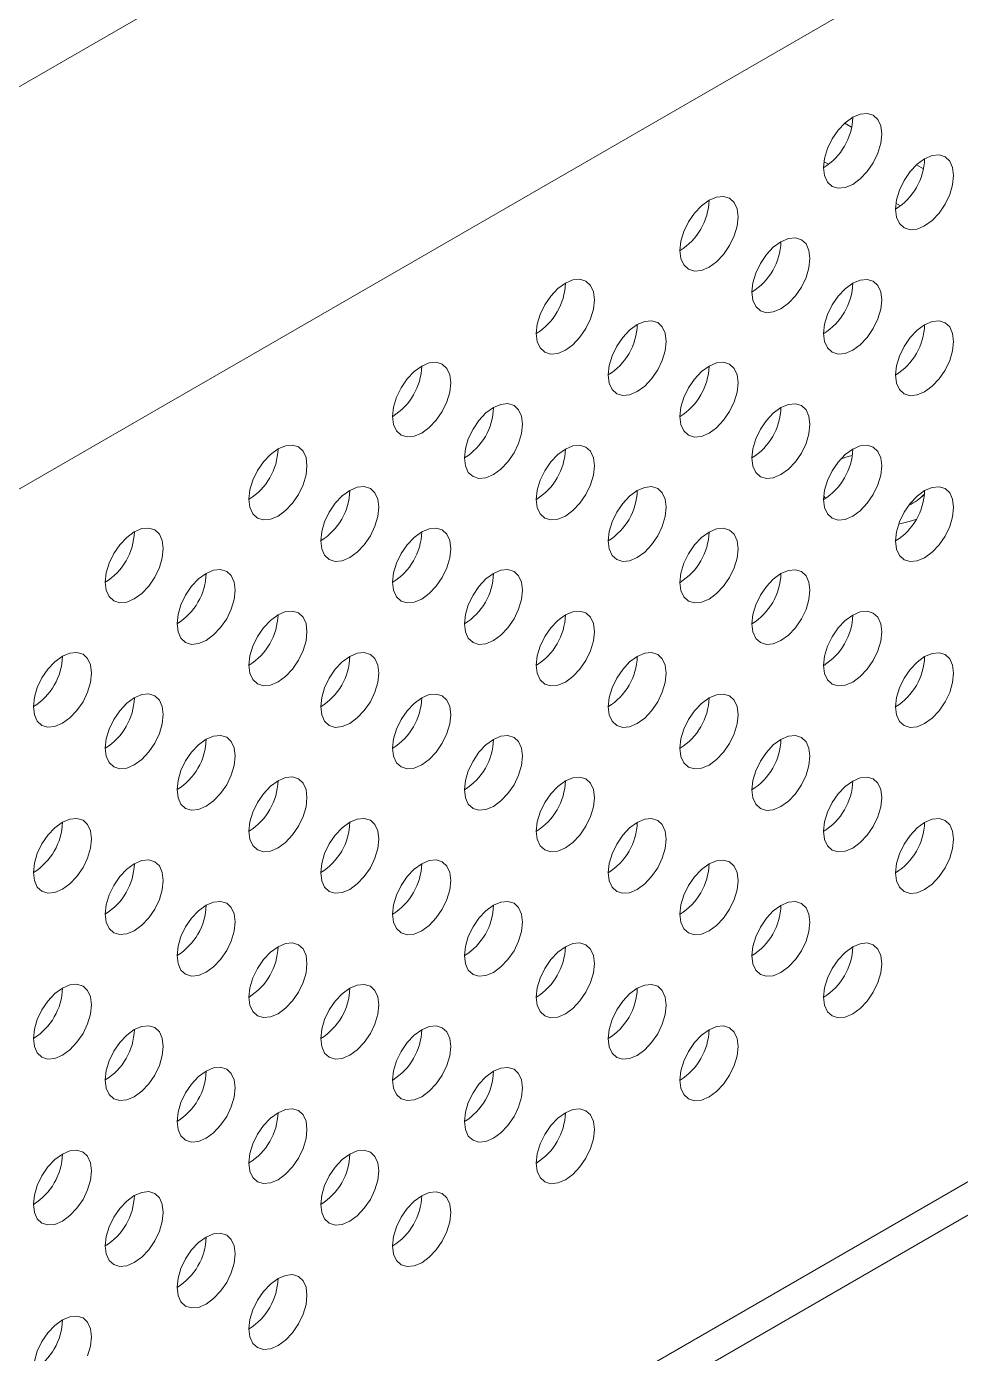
# Model space of a CAD drawing. Header units: millimetres. Extents: x 2 to 278, y 1 to 215.
# Drawn here: x 237.79 to 249.17, y 144.55 to 160.71 of the extents above; entities that cross this region are included whole.
import ezdxf

# ---------------------------------------------------------------- set-up
doc = ezdxf.new("R2010")
doc.units = ezdxf.units.MM

msp = doc.modelspace()

# ---------------------------------------------------------------- linework, layer by layer
at = {"color": 8, "linetype": 'Continuous', "lineweight": 18}
for p, q in [((227.876, 154.303), (259.842, 172.752)), ((262.069, 169.139), (229.997, 150.629)), ((247.759, 159.53), (247.843, 159.481)), ((247.508, 159.062), (247.563, 159.031)), ((248.634, 159.025), (248.718, 158.976)), ((248.383, 158.557), (248.438, 158.525)), ((262.069, 154.031), (230.037, 135.544)), ((230.037, 135.136), (262.246, 153.725))]:
    msp.add_line(p, q, dxfattribs=at)
at = {"color": 7, "linetype": 'Continuous', "lineweight": 18}
msp.add_line((247.527, 154.963), (247.505, 154.988), dxfattribs=at)
at = {"color": 7, "linetype": 'Continuous', "lineweight": 18, "flags": 128}
for points in [[(247.857, 158.786), (247.948, 158.853), (248.033, 158.943), (248.107, 159.05), (248.163, 159.167), (248.198, 159.286), (248.21, 159.399), (248.198, 159.497), (248.163, 159.575), (248.107, 159.628), (248.033, 159.65), (247.948, 159.642), (247.857, 159.603), (247.765, 159.536), (247.68, 159.446), (247.607, 159.339), (247.55, 159.222), (247.515, 159.103), (247.503, 158.99), (247.515, 158.892), (247.55, 158.814), (247.607, 158.761), (247.68, 158.739), (247.765, 158.747), (247.857, 158.786)], [(248.732, 158.281), (248.823, 158.347), (248.908, 158.437), (248.982, 158.545), (249.038, 158.662), (249.073, 158.78), (249.085, 158.893), (249.073, 158.992), (249.038, 159.07), (248.982, 159.122), (248.908, 159.145), (248.823, 159.136), (248.732, 159.097), (248.64, 159.031), (248.555, 158.941), (248.482, 158.833), (248.425, 158.716), (248.39, 158.598), (248.378, 158.485), (248.39, 158.386), (248.425, 158.308), (248.482, 158.256), (248.555, 158.233), (248.64, 158.242), (248.732, 158.281)], [(246.107, 157.776), (246.198, 157.843), (246.283, 157.933), (246.357, 158.04), (246.413, 158.157), (246.448, 158.276), (246.46, 158.389), (246.448, 158.487), (246.413, 158.565), (246.357, 158.618), (246.283, 158.64), (246.198, 158.632), (246.107, 158.593), (246.015, 158.526), (245.93, 158.436), (245.857, 158.329), (245.8, 158.212), (245.765, 158.093), (245.753, 157.98), (245.765, 157.882), (245.8, 157.804), (245.857, 157.751), (245.93, 157.729), (246.015, 157.737), (246.107, 157.776)], [(246.982, 157.271), (247.073, 157.337), (247.158, 157.427), (247.232, 157.535), (247.288, 157.652), (247.323, 157.77), (247.335, 157.883), (247.323, 157.982), (247.288, 158.06), (247.232, 158.112), (247.158, 158.135), (247.073, 158.126), (246.982, 158.087), (246.89, 158.021), (246.805, 157.931), (246.732, 157.823), (246.675, 157.706), (246.64, 157.588), (246.628, 157.475), (246.64, 157.376), (246.675, 157.298), (246.732, 157.246), (246.805, 157.223), (246.89, 157.232), (246.982, 157.271)], [(244.357, 156.766), (244.448, 156.833), (244.533, 156.923), (244.607, 157.03), (244.663, 157.147), (244.698, 157.266), (244.71, 157.379), (244.698, 157.477), (244.663, 157.555), (244.607, 157.608), (244.533, 157.63), (244.448, 157.622), (244.357, 157.583), (244.265, 157.516), (244.18, 157.426), (244.107, 157.319), (244.05, 157.202), (244.015, 157.083), (244.003, 156.97), (244.015, 156.872), (244.05, 156.794), (244.107, 156.741), (244.18, 156.719), (244.265, 156.727), (244.357, 156.766)], [(247.857, 156.765), (247.948, 156.832), (248.033, 156.922), (248.107, 157.029), (248.163, 157.146), (248.198, 157.265), (248.21, 157.377), (248.198, 157.476), (248.163, 157.554), (248.107, 157.606), (248.033, 157.629), (247.948, 157.621), (247.857, 157.582), (247.765, 157.515), (247.68, 157.425), (247.607, 157.318), (247.55, 157.201), (247.515, 157.082), (247.503, 156.969), (247.515, 156.871), (247.55, 156.793), (247.607, 156.74), (247.68, 156.718), (247.765, 156.726), (247.857, 156.765)], [(245.232, 156.261), (245.323, 156.327), (245.408, 156.417), (245.482, 156.525), (245.538, 156.642), (245.573, 156.76), (245.585, 156.873), (245.573, 156.972), (245.538, 157.05), (245.482, 157.102), (245.408, 157.125), (245.323, 157.116), (245.232, 157.077), (245.14, 157.011), (245.055, 156.921), (244.982, 156.813), (244.925, 156.696), (244.89, 156.578), (244.878, 156.465), (244.89, 156.366), (244.925, 156.288), (244.982, 156.236), (245.055, 156.213), (245.14, 156.222), (245.232, 156.261)], [(248.732, 156.26), (248.823, 156.326), (248.908, 156.416), (248.982, 156.523), (249.038, 156.64), (249.073, 156.759), (249.085, 156.872), (249.073, 156.971), (249.038, 157.049), (248.982, 157.101), (248.908, 157.124), (248.823, 157.115), (248.732, 157.076), (248.64, 157.009), (248.555, 156.919), (248.482, 156.812), (248.425, 156.695), (248.39, 156.576), (248.378, 156.464), (248.39, 156.365), (248.425, 156.287), (248.482, 156.235), (248.555, 156.212), (248.64, 156.221), (248.732, 156.26)], [(242.607, 155.756), (242.698, 155.823), (242.783, 155.913), (242.857, 156.02), (242.913, 156.137), (242.948, 156.256), (242.96, 156.369), (242.948, 156.467), (242.913, 156.545), (242.857, 156.597), (242.783, 156.62), (242.698, 156.612), (242.607, 156.573), (242.515, 156.506), (242.43, 156.416), (242.357, 156.309), (242.3, 156.192), (242.265, 156.073), (242.253, 155.96), (242.265, 155.862), (242.3, 155.784), (242.357, 155.731), (242.43, 155.709), (242.515, 155.717), (242.607, 155.756)], [(246.107, 155.755), (246.198, 155.822), (246.283, 155.912), (246.357, 156.019), (246.413, 156.136), (246.448, 156.255), (246.46, 156.367), (246.448, 156.466), (246.413, 156.544), (246.357, 156.596), (246.283, 156.619), (246.198, 156.611), (246.107, 156.572), (246.015, 156.505), (245.93, 156.415), (245.857, 156.308), (245.8, 156.191), (245.765, 156.072), (245.753, 155.959), (245.765, 155.861), (245.8, 155.783), (245.857, 155.73), (245.93, 155.708), (246.015, 155.716), (246.107, 155.755)], [(243.482, 155.251), (243.573, 155.317), (243.658, 155.407), (243.732, 155.515), (243.788, 155.631), (243.823, 155.75), (243.835, 155.863), (243.823, 155.962), (243.788, 156.04), (243.732, 156.092), (243.658, 156.115), (243.573, 156.106), (243.482, 156.067), (243.39, 156.001), (243.305, 155.911), (243.232, 155.803), (243.175, 155.686), (243.14, 155.568), (243.128, 155.455), (243.14, 155.356), (243.175, 155.278), (243.232, 155.226), (243.305, 155.203), (243.39, 155.212), (243.482, 155.251)], [(246.982, 155.25), (247.073, 155.316), (247.158, 155.406), (247.232, 155.513), (247.288, 155.63), (247.323, 155.749), (247.335, 155.862), (247.323, 155.961), (247.288, 156.039), (247.232, 156.091), (247.158, 156.114), (247.073, 156.105), (246.982, 156.066), (246.89, 155.999), (246.805, 155.909), (246.732, 155.802), (246.675, 155.685), (246.64, 155.566), (246.628, 155.454), (246.64, 155.355), (246.675, 155.277), (246.732, 155.225), (246.805, 155.202), (246.89, 155.211), (246.982, 155.25)], [(240.857, 154.746), (240.948, 154.813), (241.033, 154.903), (241.107, 155.01), (241.163, 155.127), (241.198, 155.246), (241.21, 155.359), (241.198, 155.457), (241.163, 155.535), (241.107, 155.587), (241.033, 155.61), (240.948, 155.602), (240.857, 155.563), (240.765, 155.496), (240.68, 155.406), (240.607, 155.299), (240.55, 155.182), (240.515, 155.063), (240.503, 154.95), (240.515, 154.852), (240.55, 154.774), (240.607, 154.721), (240.68, 154.699), (240.765, 154.707), (240.857, 154.746)], [(244.357, 154.745), (244.448, 154.812), (244.533, 154.902), (244.607, 155.009), (244.663, 155.126), (244.698, 155.245), (244.71, 155.357), (244.698, 155.456), (244.663, 155.534), (244.607, 155.586), (244.533, 155.609), (244.448, 155.601), (244.357, 155.562), (244.265, 155.495), (244.18, 155.405), (244.107, 155.298), (244.05, 155.181), (244.015, 155.062), (244.003, 154.949), (244.015, 154.851), (244.05, 154.773), (244.107, 154.72), (244.18, 154.698), (244.265, 154.706), (244.357, 154.745)], [(247.857, 154.744), (247.948, 154.811), (248.033, 154.901), (248.107, 155.008), (248.163, 155.125), (248.198, 155.244), (248.21, 155.356), (248.198, 155.455), (248.163, 155.533), (248.107, 155.585), (248.033, 155.608), (247.948, 155.6), (247.857, 155.561), (247.765, 155.494), (247.68, 155.404), (247.607, 155.297), (247.55, 155.18), (247.515, 155.061), (247.503, 154.948), (247.515, 154.85), (247.55, 154.771), (247.607, 154.719), (247.68, 154.697), (247.765, 154.705), (247.857, 154.744)], [(247.71, 155.439), (247.772, 155.461), (247.851, 155.482)], [(241.732, 154.241), (241.823, 154.307), (241.908, 154.397), (241.982, 154.505), (242.038, 154.621), (242.073, 154.74), (242.085, 154.853), (242.073, 154.952), (242.038, 155.03), (241.982, 155.082), (241.908, 155.105), (241.823, 155.096), (241.732, 155.057), (241.64, 154.991), (241.555, 154.901), (241.482, 154.793), (241.425, 154.676), (241.39, 154.558), (241.378, 154.445), (241.39, 154.346), (241.425, 154.268), (241.482, 154.216), (241.555, 154.193), (241.64, 154.202), (241.732, 154.241)], [(245.232, 154.24), (245.323, 154.306), (245.408, 154.396), (245.482, 154.503), (245.538, 154.62), (245.573, 154.739), (245.585, 154.852), (245.573, 154.951), (245.538, 155.029), (245.482, 155.081), (245.408, 155.104), (245.323, 155.095), (245.232, 155.056), (245.14, 154.989), (245.055, 154.899), (244.982, 154.792), (244.925, 154.675), (244.89, 154.556), (244.878, 154.444), (244.89, 154.345), (244.925, 154.267), (244.982, 154.215), (245.055, 154.192), (245.14, 154.201), (245.232, 154.24)], [(248.732, 154.238), (248.823, 154.305), (248.908, 154.395), (248.982, 154.502), (249.038, 154.619), (249.073, 154.738), (249.085, 154.851), (249.073, 154.95), (249.038, 155.028), (248.982, 155.08), (248.908, 155.102), (248.823, 155.094), (248.732, 155.055), (248.64, 154.988), (248.555, 154.898), (248.482, 154.791), (248.425, 154.674), (248.39, 154.555), (248.378, 154.443), (248.39, 154.344), (248.425, 154.266), (248.482, 154.214), (248.555, 154.191), (248.64, 154.2), (248.732, 154.238)], [(248.627, 154.705), (248.544, 154.678), (248.415, 154.646)], [(239.107, 153.736), (239.198, 153.803), (239.283, 153.893), (239.357, 154), (239.413, 154.117), (239.448, 154.236), (239.46, 154.349), (239.448, 154.447), (239.413, 154.525), (239.357, 154.577), (239.283, 154.6), (239.198, 154.592), (239.107, 154.553), (239.015, 154.486), (238.93, 154.396), (238.857, 154.289), (238.8, 154.172), (238.765, 154.053), (238.753, 153.94), (238.765, 153.842), (238.8, 153.764), (238.857, 153.711), (238.93, 153.689), (239.015, 153.697), (239.107, 153.736)], [(242.607, 153.735), (242.698, 153.802), (242.783, 153.892), (242.857, 153.999), (242.913, 154.116), (242.948, 154.235), (242.96, 154.347), (242.948, 154.446), (242.913, 154.524), (242.857, 154.576), (242.783, 154.599), (242.698, 154.591), (242.607, 154.552), (242.515, 154.485), (242.43, 154.395), (242.357, 154.288), (242.3, 154.171), (242.265, 154.052), (242.253, 153.939), (242.265, 153.841), (242.3, 153.763), (242.357, 153.71), (242.43, 153.688), (242.515, 153.696), (242.607, 153.735)], [(246.107, 153.734), (246.198, 153.801), (246.283, 153.891), (246.357, 153.998), (246.413, 154.115), (246.448, 154.234), (246.46, 154.346), (246.448, 154.445), (246.413, 154.523), (246.357, 154.575), (246.283, 154.598), (246.198, 154.59), (246.107, 154.551), (246.015, 154.484), (245.93, 154.394), (245.857, 154.287), (245.8, 154.17), (245.765, 154.051), (245.753, 153.938), (245.765, 153.84), (245.8, 153.761), (245.857, 153.709), (245.93, 153.687), (246.015, 153.695), (246.107, 153.734)], [(239.982, 153.231), (240.073, 153.297), (240.158, 153.387), (240.232, 153.494), (240.288, 153.611), (240.323, 153.73), (240.335, 153.843), (240.323, 153.942), (240.288, 154.02), (240.232, 154.072), (240.158, 154.095), (240.073, 154.086), (239.982, 154.047), (239.89, 153.981), (239.805, 153.891), (239.732, 153.783), (239.675, 153.666), (239.64, 153.548), (239.628, 153.435), (239.64, 153.336), (239.675, 153.258), (239.732, 153.206), (239.805, 153.183), (239.89, 153.192), (239.982, 153.231)], [(243.482, 153.23), (243.573, 153.296), (243.658, 153.386), (243.732, 153.493), (243.788, 153.61), (243.823, 153.729), (243.835, 153.842), (243.823, 153.941), (243.788, 154.019), (243.732, 154.071), (243.658, 154.094), (243.573, 154.085), (243.482, 154.046), (243.39, 153.979), (243.305, 153.889), (243.232, 153.782), (243.175, 153.665), (243.14, 153.546), (243.128, 153.434), (243.14, 153.335), (243.175, 153.257), (243.232, 153.205), (243.305, 153.182), (243.39, 153.191), (243.482, 153.23)], [(246.982, 153.228), (247.073, 153.295), (247.158, 153.385), (247.232, 153.492), (247.288, 153.609), (247.323, 153.728), (247.335, 153.841), (247.323, 153.94), (247.288, 154.018), (247.232, 154.07), (247.158, 154.092), (247.073, 154.084), (246.982, 154.045), (246.89, 153.978), (246.805, 153.888), (246.732, 153.781), (246.675, 153.664), (246.64, 153.545), (246.628, 153.433), (246.64, 153.334), (246.675, 153.256), (246.732, 153.204), (246.805, 153.181), (246.89, 153.19), (246.982, 153.228)], [(240.857, 152.725), (240.948, 152.792), (241.033, 152.882), (241.107, 152.989), (241.163, 153.106), (241.198, 153.225), (241.21, 153.337), (241.198, 153.436), (241.163, 153.514), (241.107, 153.566), (241.033, 153.589), (240.948, 153.581), (240.857, 153.542), (240.765, 153.475), (240.68, 153.385), (240.607, 153.278), (240.55, 153.161), (240.515, 153.042), (240.503, 152.929), (240.515, 152.831), (240.55, 152.753), (240.607, 152.7), (240.68, 152.678), (240.765, 152.686), (240.857, 152.725)], [(244.357, 152.724), (244.448, 152.791), (244.533, 152.881), (244.607, 152.988), (244.663, 153.105), (244.698, 153.224), (244.71, 153.336), (244.698, 153.435), (244.663, 153.513), (244.607, 153.565), (244.533, 153.588), (244.448, 153.58), (244.357, 153.541), (244.265, 153.474), (244.18, 153.384), (244.107, 153.277), (244.05, 153.16), (244.015, 153.041), (244.003, 152.928), (244.015, 152.83), (244.05, 152.751), (244.107, 152.699), (244.18, 152.677), (244.265, 152.685), (244.357, 152.724)], [(247.857, 152.723), (247.948, 152.79), (248.033, 152.88), (248.107, 152.987), (248.163, 153.104), (248.198, 153.223), (248.21, 153.335), (248.198, 153.434), (248.163, 153.512), (248.107, 153.564), (248.033, 153.587), (247.948, 153.578), (247.857, 153.54), (247.765, 153.473), (247.68, 153.383), (247.607, 153.276), (247.55, 153.159), (247.515, 153.04), (247.503, 152.927), (247.515, 152.828), (247.55, 152.75), (247.607, 152.698), (247.68, 152.676), (247.765, 152.684), (247.857, 152.723)], [(238.232, 152.221), (238.323, 152.287), (238.408, 152.377), (238.482, 152.484), (238.538, 152.601), (238.573, 152.72), (238.585, 152.833), (238.573, 152.932), (238.538, 153.01), (238.482, 153.062), (238.408, 153.085), (238.323, 153.076), (238.232, 153.037), (238.14, 152.971), (238.055, 152.881), (237.982, 152.773), (237.925, 152.656), (237.89, 152.538), (237.878, 152.425), (237.89, 152.326), (237.925, 152.248), (237.982, 152.196), (238.055, 152.173), (238.14, 152.182), (238.232, 152.221)], [(241.732, 152.22), (241.823, 152.286), (241.908, 152.376), (241.982, 152.483), (242.038, 152.6), (242.073, 152.719), (242.085, 152.832), (242.073, 152.931), (242.038, 153.009), (241.982, 153.061), (241.908, 153.083), (241.823, 153.075), (241.732, 153.036), (241.64, 152.969), (241.555, 152.879), (241.482, 152.772), (241.425, 152.655), (241.39, 152.536), (241.378, 152.424), (241.39, 152.325), (241.425, 152.247), (241.482, 152.195), (241.555, 152.172), (241.64, 152.181), (241.732, 152.22)], [(245.232, 152.218), (245.323, 152.285), (245.408, 152.375), (245.482, 152.482), (245.538, 152.599), (245.573, 152.718), (245.585, 152.831), (245.573, 152.93), (245.538, 153.008), (245.482, 153.06), (245.408, 153.082), (245.323, 153.074), (245.232, 153.035), (245.14, 152.968), (245.055, 152.878), (244.982, 152.771), (244.925, 152.654), (244.89, 152.535), (244.878, 152.423), (244.89, 152.324), (244.925, 152.246), (244.982, 152.194), (245.055, 152.171), (245.14, 152.18), (245.232, 152.218)], [(248.732, 152.217), (248.823, 152.284), (248.908, 152.374), (248.982, 152.481), (249.038, 152.598), (249.073, 152.717), (249.085, 152.83), (249.073, 152.928), (249.038, 153.007), (248.982, 153.059), (248.908, 153.081), (248.823, 153.073), (248.732, 153.034), (248.64, 152.967), (248.555, 152.877), (248.482, 152.77), (248.425, 152.653), (248.39, 152.534), (248.378, 152.422), (248.39, 152.323), (248.425, 152.245), (248.482, 152.193), (248.555, 152.17), (248.64, 152.178), (248.732, 152.217)], [(239.107, 151.715), (239.198, 151.782), (239.283, 151.872), (239.357, 151.979), (239.413, 152.096), (239.448, 152.215), (239.46, 152.327), (239.448, 152.426), (239.413, 152.504), (239.357, 152.556), (239.283, 152.579), (239.198, 152.571), (239.107, 152.532), (239.015, 152.465), (238.93, 152.375), (238.857, 152.268), (238.8, 152.151), (238.765, 152.032), (238.753, 151.919), (238.765, 151.821), (238.8, 151.743), (238.857, 151.69), (238.93, 151.668), (239.015, 151.676), (239.107, 151.715)], [(242.607, 151.714), (242.698, 151.781), (242.783, 151.871), (242.857, 151.978), (242.913, 152.095), (242.948, 152.214), (242.96, 152.326), (242.948, 152.425), (242.913, 152.503), (242.857, 152.555), (242.783, 152.578), (242.698, 152.57), (242.607, 152.531), (242.515, 152.464), (242.43, 152.374), (242.357, 152.267), (242.3, 152.15), (242.265, 152.031), (242.253, 151.918), (242.265, 151.82), (242.3, 151.741), (242.357, 151.689), (242.43, 151.667), (242.515, 151.675), (242.607, 151.714)], [(246.107, 151.713), (246.198, 151.78), (246.283, 151.87), (246.357, 151.977), (246.413, 152.094), (246.448, 152.213), (246.46, 152.325), (246.448, 152.424), (246.413, 152.502), (246.357, 152.554), (246.283, 152.577), (246.198, 152.568), (246.107, 152.53), (246.015, 152.463), (245.93, 152.373), (245.857, 152.266), (245.8, 152.149), (245.765, 152.03), (245.753, 151.917), (245.765, 151.818), (245.8, 151.74), (245.857, 151.688), (245.93, 151.666), (246.015, 151.674), (246.107, 151.713)], [(239.982, 151.21), (240.073, 151.276), (240.158, 151.366), (240.232, 151.473), (240.288, 151.59), (240.323, 151.709), (240.335, 151.822), (240.323, 151.921), (240.288, 151.999), (240.232, 152.051), (240.158, 152.073), (240.073, 152.065), (239.982, 152.026), (239.89, 151.959), (239.805, 151.869), (239.732, 151.762), (239.675, 151.645), (239.64, 151.526), (239.628, 151.414), (239.64, 151.315), (239.675, 151.237), (239.732, 151.185), (239.805, 151.162), (239.89, 151.171), (239.982, 151.21)], [(243.482, 151.208), (243.573, 151.275), (243.658, 151.365), (243.732, 151.472), (243.788, 151.589), (243.823, 151.708), (243.835, 151.821), (243.823, 151.92), (243.788, 151.998), (243.732, 152.05), (243.658, 152.072), (243.573, 152.064), (243.482, 152.025), (243.39, 151.958), (243.305, 151.868), (243.232, 151.761), (243.175, 151.644), (243.14, 151.525), (243.128, 151.413), (243.14, 151.314), (243.175, 151.236), (243.232, 151.184), (243.305, 151.161), (243.39, 151.17), (243.482, 151.208)], [(246.982, 151.207), (247.073, 151.274), (247.158, 151.364), (247.232, 151.471), (247.288, 151.588), (247.323, 151.707), (247.335, 151.82), (247.323, 151.918), (247.288, 151.997), (247.232, 152.049), (247.158, 152.071), (247.073, 152.063), (246.982, 152.024), (246.89, 151.957), (246.805, 151.867), (246.732, 151.76), (246.675, 151.643), (246.64, 151.524), (246.628, 151.412), (246.64, 151.313), (246.675, 151.235), (246.732, 151.183), (246.805, 151.16), (246.89, 151.168), (246.982, 151.207)], [(240.857, 150.704), (240.948, 150.771), (241.033, 150.861), (241.107, 150.968), (241.163, 151.085), (241.198, 151.204), (241.21, 151.316), (241.198, 151.415), (241.163, 151.493), (241.107, 151.545), (241.033, 151.568), (240.948, 151.56), (240.857, 151.521), (240.765, 151.454), (240.68, 151.364), (240.607, 151.257), (240.55, 151.14), (240.515, 151.021), (240.503, 150.908), (240.515, 150.81), (240.55, 150.731), (240.607, 150.679), (240.68, 150.657), (240.765, 150.665), (240.857, 150.704)], [(244.357, 150.703), (244.448, 150.77), (244.533, 150.86), (244.607, 150.967), (244.663, 151.084), (244.698, 151.203), (244.71, 151.315), (244.698, 151.414), (244.663, 151.492), (244.607, 151.544), (244.533, 151.567), (244.448, 151.558), (244.357, 151.52), (244.265, 151.453), (244.18, 151.363), (244.107, 151.256), (244.05, 151.139), (244.015, 151.02), (244.003, 150.907), (244.015, 150.808), (244.05, 150.73), (244.107, 150.678), (244.18, 150.656), (244.265, 150.664), (244.357, 150.703)], [(247.857, 150.702), (247.948, 150.769), (248.033, 150.859), (248.107, 150.966), (248.163, 151.083), (248.198, 151.202), (248.21, 151.314), (248.198, 151.413), (248.163, 151.491), (248.107, 151.543), (248.033, 151.566), (247.948, 151.557), (247.857, 151.518), (247.765, 151.452), (247.68, 151.362), (247.607, 151.255), (247.55, 151.138), (247.515, 151.019), (247.503, 150.906), (247.515, 150.807), (247.55, 150.729), (247.607, 150.677), (247.68, 150.655), (247.765, 150.663), (247.857, 150.702)], [(238.232, 150.2), (238.323, 150.266), (238.408, 150.356), (238.482, 150.463), (238.538, 150.58), (238.573, 150.699), (238.585, 150.812), (238.573, 150.911), (238.538, 150.989), (238.482, 151.041), (238.408, 151.063), (238.323, 151.055), (238.232, 151.016), (238.14, 150.949), (238.055, 150.859), (237.982, 150.752), (237.925, 150.635), (237.89, 150.516), (237.878, 150.404), (237.89, 150.305), (237.925, 150.227), (237.982, 150.175), (238.055, 150.152), (238.14, 150.161), (238.232, 150.2)], [(241.732, 150.198), (241.823, 150.265), (241.908, 150.355), (241.982, 150.462), (242.038, 150.579), (242.073, 150.698), (242.085, 150.811), (242.073, 150.91), (242.038, 150.988), (241.982, 151.04), (241.908, 151.062), (241.823, 151.054), (241.732, 151.015), (241.64, 150.948), (241.555, 150.858), (241.482, 150.751), (241.425, 150.634), (241.39, 150.515), (241.378, 150.403), (241.39, 150.304), (241.425, 150.226), (241.482, 150.174), (241.555, 150.151), (241.64, 150.16), (241.732, 150.198)], [(245.232, 150.197), (245.323, 150.264), (245.408, 150.354), (245.482, 150.461), (245.538, 150.578), (245.573, 150.697), (245.585, 150.81), (245.573, 150.908), (245.538, 150.987), (245.482, 151.039), (245.408, 151.061), (245.323, 151.053), (245.232, 151.014), (245.14, 150.947), (245.055, 150.857), (244.982, 150.75), (244.925, 150.633), (244.89, 150.514), (244.878, 150.402), (244.89, 150.303), (244.925, 150.225), (244.982, 150.173), (245.055, 150.15), (245.14, 150.158), (245.232, 150.197)], [(248.732, 150.196), (248.823, 150.263), (248.908, 150.353), (248.982, 150.46), (249.038, 150.577), (249.073, 150.696), (249.085, 150.809), (249.073, 150.907), (249.038, 150.985), (248.982, 151.038), (248.908, 151.06), (248.823, 151.052), (248.732, 151.013), (248.64, 150.946), (248.555, 150.856), (248.482, 150.749), (248.425, 150.632), (248.39, 150.513), (248.378, 150.401), (248.39, 150.302), (248.425, 150.224), (248.482, 150.172), (248.555, 150.149), (248.64, 150.157), (248.732, 150.196)], [(239.107, 149.694), (239.198, 149.761), (239.283, 149.851), (239.357, 149.958), (239.413, 150.075), (239.448, 150.194), (239.46, 150.306), (239.448, 150.405), (239.413, 150.483), (239.357, 150.535), (239.283, 150.558), (239.198, 150.55), (239.107, 150.511), (239.015, 150.444), (238.93, 150.354), (238.857, 150.247), (238.8, 150.13), (238.765, 150.011), (238.753, 149.898), (238.765, 149.8), (238.8, 149.721), (238.857, 149.669), (238.93, 149.647), (239.015, 149.655), (239.107, 149.694)], [(242.607, 149.693), (242.698, 149.76), (242.783, 149.85), (242.857, 149.957), (242.913, 150.074), (242.948, 150.193), (242.96, 150.305), (242.948, 150.404), (242.913, 150.482), (242.857, 150.534), (242.783, 150.557), (242.698, 150.548), (242.607, 150.51), (242.515, 150.443), (242.43, 150.353), (242.357, 150.246), (242.3, 150.129), (242.265, 150.01), (242.253, 149.897), (242.265, 149.798), (242.3, 149.72), (242.357, 149.668), (242.43, 149.646), (242.515, 149.654), (242.607, 149.693)], [(246.107, 149.692), (246.198, 149.759), (246.283, 149.849), (246.357, 149.956), (246.413, 150.073), (246.448, 150.192), (246.46, 150.304), (246.448, 150.403), (246.413, 150.481), (246.357, 150.533), (246.283, 150.556), (246.198, 150.547), (246.107, 150.508), (246.015, 150.442), (245.93, 150.352), (245.857, 150.245), (245.8, 150.128), (245.765, 150.009), (245.753, 149.896), (245.765, 149.797), (245.8, 149.719), (245.857, 149.667), (245.93, 149.645), (246.015, 149.653), (246.107, 149.692)], [(239.982, 149.188), (240.073, 149.255), (240.158, 149.345), (240.232, 149.452), (240.288, 149.569), (240.323, 149.688), (240.335, 149.801), (240.323, 149.9), (240.288, 149.978), (240.232, 150.03), (240.158, 150.052), (240.073, 150.044), (239.982, 150.005), (239.89, 149.938), (239.805, 149.848), (239.732, 149.741), (239.675, 149.624), (239.64, 149.505), (239.628, 149.393), (239.64, 149.294), (239.675, 149.216), (239.732, 149.164), (239.805, 149.141), (239.89, 149.15), (239.982, 149.188)], [(243.482, 149.187), (243.573, 149.254), (243.658, 149.344), (243.732, 149.451), (243.788, 149.568), (243.823, 149.687), (243.835, 149.8), (243.823, 149.898), (243.788, 149.977), (243.732, 150.029), (243.658, 150.051), (243.573, 150.043), (243.482, 150.004), (243.39, 149.937), (243.305, 149.847), (243.232, 149.74), (243.175, 149.623), (243.14, 149.504), (243.128, 149.392), (243.14, 149.293), (243.175, 149.215), (243.232, 149.163), (243.305, 149.14), (243.39, 149.148), (243.482, 149.187)], [(246.982, 149.186), (247.073, 149.253), (247.158, 149.343), (247.232, 149.45), (247.288, 149.567), (247.323, 149.686), (247.335, 149.799), (247.323, 149.897), (247.288, 149.975), (247.232, 150.028), (247.158, 150.05), (247.073, 150.042), (246.982, 150.003), (246.89, 149.936), (246.805, 149.846), (246.732, 149.739), (246.675, 149.622), (246.64, 149.503), (246.628, 149.391), (246.64, 149.292), (246.675, 149.214), (246.732, 149.162), (246.805, 149.139), (246.89, 149.147), (246.982, 149.186)], [(240.857, 148.683), (240.948, 148.75), (241.033, 148.84), (241.107, 148.947), (241.163, 149.064), (241.198, 149.183), (241.21, 149.295), (241.198, 149.394), (241.163, 149.472), (241.107, 149.524), (241.033, 149.547), (240.948, 149.538), (240.857, 149.5), (240.765, 149.433), (240.68, 149.343), (240.607, 149.236), (240.55, 149.119), (240.515, 149), (240.503, 148.887), (240.515, 148.788), (240.55, 148.71), (240.607, 148.658), (240.68, 148.636), (240.765, 148.644), (240.857, 148.683)], [(244.357, 148.682), (244.448, 148.749), (244.533, 148.839), (244.607, 148.946), (244.663, 149.063), (244.698, 149.182), (244.71, 149.294), (244.698, 149.393), (244.663, 149.471), (244.607, 149.523), (244.533, 149.546), (244.448, 149.537), (244.357, 149.498), (244.265, 149.432), (244.18, 149.342), (244.107, 149.235), (244.05, 149.118), (244.015, 148.999), (244.003, 148.886), (244.015, 148.787), (244.05, 148.709), (244.107, 148.657), (244.18, 148.635), (244.265, 148.643), (244.357, 148.682)], [(247.857, 148.681), (247.948, 148.747), (248.033, 148.837), (248.107, 148.945), (248.163, 149.062), (248.198, 149.18), (248.21, 149.293), (248.198, 149.392), (248.163, 149.47), (248.107, 149.522), (248.033, 149.545), (247.948, 149.536), (247.857, 149.497), (247.765, 149.431), (247.68, 149.341), (247.607, 149.234), (247.55, 149.117), (247.515, 148.998), (247.503, 148.885), (247.515, 148.786), (247.55, 148.708), (247.607, 148.656), (247.68, 148.633), (247.765, 148.642), (247.857, 148.681)], [(238.232, 148.178), (238.323, 148.245), (238.408, 148.335), (238.482, 148.442), (238.538, 148.559), (238.573, 148.678), (238.585, 148.791), (238.573, 148.89), (238.538, 148.968), (238.482, 149.02), (238.408, 149.042), (238.323, 149.034), (238.232, 148.995), (238.14, 148.928), (238.055, 148.838), (237.982, 148.731), (237.925, 148.614), (237.89, 148.495), (237.878, 148.383), (237.89, 148.284), (237.925, 148.206), (237.982, 148.154), (238.055, 148.131), (238.14, 148.14), (238.232, 148.178)], [(241.732, 148.177), (241.823, 148.244), (241.908, 148.334), (241.982, 148.441), (242.038, 148.558), (242.073, 148.677), (242.085, 148.79), (242.073, 148.888), (242.038, 148.967), (241.982, 149.019), (241.908, 149.041), (241.823, 149.033), (241.732, 148.994), (241.64, 148.927), (241.555, 148.837), (241.482, 148.73), (241.425, 148.613), (241.39, 148.494), (241.378, 148.382), (241.39, 148.283), (241.425, 148.205), (241.482, 148.153), (241.555, 148.13), (241.64, 148.138), (241.732, 148.177)], [(245.232, 148.176), (245.323, 148.243), (245.408, 148.333), (245.482, 148.44), (245.538, 148.557), (245.573, 148.676), (245.585, 148.789), (245.573, 148.887), (245.538, 148.965), (245.482, 149.018), (245.408, 149.04), (245.323, 149.032), (245.232, 148.993), (245.14, 148.926), (245.055, 148.836), (244.982, 148.729), (244.925, 148.612), (244.89, 148.493), (244.878, 148.381), (244.89, 148.282), (244.925, 148.204), (244.982, 148.152), (245.055, 148.129), (245.14, 148.137), (245.232, 148.176)], [(239.107, 147.673), (239.198, 147.74), (239.283, 147.83), (239.357, 147.937), (239.413, 148.054), (239.448, 148.173), (239.46, 148.285), (239.448, 148.384), (239.413, 148.462), (239.357, 148.514), (239.283, 148.537), (239.198, 148.528), (239.107, 148.49), (239.015, 148.423), (238.93, 148.333), (238.857, 148.226), (238.8, 148.109), (238.765, 147.99), (238.753, 147.877), (238.765, 147.778), (238.8, 147.7), (238.857, 147.648), (238.93, 147.626), (239.015, 147.634), (239.107, 147.673)], [(242.607, 147.672), (242.698, 147.739), (242.783, 147.829), (242.857, 147.936), (242.913, 148.053), (242.948, 148.172), (242.96, 148.284), (242.948, 148.383), (242.913, 148.461), (242.857, 148.513), (242.783, 148.536), (242.698, 148.527), (242.607, 148.488), (242.515, 148.422), (242.43, 148.332), (242.357, 148.225), (242.3, 148.108), (242.265, 147.989), (242.253, 147.876), (242.265, 147.777), (242.3, 147.699), (242.357, 147.647), (242.43, 147.625), (242.515, 147.633), (242.607, 147.672)], [(246.107, 147.671), (246.198, 147.737), (246.283, 147.827), (246.357, 147.935), (246.413, 148.052), (246.448, 148.17), (246.46, 148.283), (246.448, 148.382), (246.413, 148.46), (246.357, 148.512), (246.283, 148.535), (246.198, 148.526), (246.107, 148.487), (246.015, 148.421), (245.93, 148.331), (245.857, 148.224), (245.8, 148.107), (245.765, 147.988), (245.753, 147.875), (245.765, 147.776), (245.8, 147.698), (245.857, 147.646), (245.93, 147.623), (246.015, 147.632), (246.107, 147.671)], [(239.982, 147.167), (240.073, 147.234), (240.158, 147.324), (240.232, 147.431), (240.288, 147.548), (240.323, 147.667), (240.335, 147.78), (240.323, 147.878), (240.288, 147.957), (240.232, 148.009), (240.158, 148.031), (240.073, 148.023), (239.982, 147.984), (239.89, 147.917), (239.805, 147.827), (239.732, 147.72), (239.675, 147.603), (239.64, 147.484), (239.628, 147.372), (239.64, 147.273), (239.675, 147.195), (239.732, 147.143), (239.805, 147.12), (239.89, 147.128), (239.982, 147.167)], [(243.482, 147.166), (243.573, 147.233), (243.658, 147.323), (243.732, 147.43), (243.788, 147.547), (243.823, 147.666), (243.835, 147.779), (243.823, 147.877), (243.788, 147.955), (243.732, 148.008), (243.658, 148.03), (243.573, 148.022), (243.482, 147.983), (243.39, 147.916), (243.305, 147.826), (243.232, 147.719), (243.175, 147.602), (243.14, 147.483), (243.128, 147.371), (243.14, 147.272), (243.175, 147.194), (243.232, 147.142), (243.305, 147.119), (243.39, 147.127), (243.482, 147.166)], [(240.857, 146.662), (240.948, 146.729), (241.033, 146.819), (241.107, 146.926), (241.163, 147.043), (241.198, 147.162), (241.21, 147.274), (241.198, 147.373), (241.163, 147.451), (241.107, 147.503), (241.033, 147.526), (240.948, 147.517), (240.857, 147.478), (240.765, 147.412), (240.68, 147.322), (240.607, 147.215), (240.55, 147.098), (240.515, 146.979), (240.503, 146.866), (240.515, 146.767), (240.55, 146.689), (240.607, 146.637), (240.68, 146.614), (240.765, 146.623), (240.857, 146.662)], [(244.357, 146.661), (244.448, 146.727), (244.533, 146.817), (244.607, 146.925), (244.663, 147.042), (244.698, 147.16), (244.71, 147.273), (244.698, 147.372), (244.663, 147.45), (244.607, 147.502), (244.533, 147.525), (244.448, 147.516), (244.357, 147.477), (244.265, 147.411), (244.18, 147.321), (244.107, 147.214), (244.05, 147.097), (244.015, 146.978), (244.003, 146.865), (244.015, 146.766), (244.05, 146.688), (244.107, 146.636), (244.18, 146.613), (244.265, 146.622), (244.357, 146.661)], [(238.232, 146.157), (238.323, 146.224), (238.408, 146.314), (238.482, 146.421), (238.538, 146.538), (238.573, 146.657), (238.585, 146.77), (238.573, 146.868), (238.538, 146.947), (238.482, 146.999), (238.408, 147.021), (238.323, 147.013), (238.232, 146.974), (238.14, 146.907), (238.055, 146.817), (237.982, 146.71), (237.925, 146.593), (237.89, 146.474), (237.878, 146.362), (237.89, 146.263), (237.925, 146.185), (237.982, 146.133), (238.055, 146.11), (238.14, 146.118), (238.232, 146.157)], [(241.732, 146.156), (241.823, 146.223), (241.908, 146.313), (241.982, 146.42), (242.038, 146.537), (242.073, 146.656), (242.085, 146.769), (242.073, 146.867), (242.038, 146.945), (241.982, 146.998), (241.908, 147.02), (241.823, 147.012), (241.732, 146.973), (241.64, 146.906), (241.555, 146.816), (241.482, 146.709), (241.425, 146.592), (241.39, 146.473), (241.378, 146.361), (241.39, 146.262), (241.425, 146.184), (241.482, 146.132), (241.555, 146.109), (241.64, 146.117), (241.732, 146.156)], [(239.107, 145.652), (239.198, 145.719), (239.283, 145.809), (239.357, 145.916), (239.413, 146.033), (239.448, 146.152), (239.46, 146.264), (239.448, 146.363), (239.413, 146.441), (239.357, 146.493), (239.283, 146.516), (239.198, 146.507), (239.107, 146.468), (239.015, 146.402), (238.93, 146.312), (238.857, 146.205), (238.8, 146.088), (238.765, 145.969), (238.753, 145.856), (238.765, 145.757), (238.8, 145.679), (238.857, 145.627), (238.93, 145.604), (239.015, 145.613), (239.107, 145.652)], [(242.607, 145.651), (242.698, 145.717), (242.783, 145.807), (242.857, 145.915), (242.913, 146.032), (242.948, 146.15), (242.96, 146.263), (242.948, 146.362), (242.913, 146.44), (242.857, 146.492), (242.783, 146.515), (242.698, 146.506), (242.607, 146.467), (242.515, 146.401), (242.43, 146.311), (242.357, 146.204), (242.3, 146.087), (242.265, 145.968), (242.253, 145.855), (242.265, 145.756), (242.3, 145.678), (242.357, 145.626), (242.43, 145.603), (242.515, 145.612), (242.607, 145.651)], [(239.982, 145.146), (240.073, 145.213), (240.158, 145.303), (240.232, 145.41), (240.288, 145.527), (240.323, 145.646), (240.335, 145.759), (240.323, 145.857), (240.288, 145.935), (240.232, 145.988), (240.158, 146.01), (240.073, 146.002), (239.982, 145.963), (239.89, 145.896), (239.805, 145.806), (239.732, 145.699), (239.675, 145.582), (239.64, 145.463), (239.628, 145.351), (239.64, 145.252), (239.675, 145.174), (239.732, 145.122), (239.805, 145.099), (239.89, 145.107), (239.982, 145.146)], [(240.857, 144.641), (240.948, 144.707), (241.033, 144.797), (241.107, 144.905), (241.163, 145.022), (241.198, 145.14), (241.21, 145.253), (241.198, 145.352), (241.163, 145.43), (241.107, 145.482), (241.033, 145.505), (240.948, 145.496), (240.857, 145.457), (240.765, 145.391), (240.68, 145.301), (240.607, 145.193), (240.55, 145.077), (240.515, 144.958), (240.503, 144.845), (240.515, 144.746), (240.55, 144.668), (240.607, 144.616), (240.68, 144.593), (240.765, 144.602), (240.857, 144.641)], [(238.538, 144.517), (238.573, 144.636), (238.585, 144.749), (238.573, 144.847), (238.538, 144.925), (238.482, 144.978), (238.408, 145), (238.323, 144.992), (238.232, 144.953), (238.14, 144.886), (238.055, 144.796), (237.982, 144.689), (237.925, 144.572), (237.89, 144.453)]]:
    msp.add_lwpolyline(points, dxfattribs=at)
at = {"color": 7, "linetype": 'Continuous', "lineweight": 18}
for centre in [(247.107, 159.627), (247.982, 159.122), (245.357, 158.617), (246.232, 158.112), (243.607, 157.607), (247.107, 157.606), (244.482, 157.102), (247.982, 157.101), (241.857, 156.597), (245.357, 156.596), (242.732, 156.092), (246.232, 156.091), (240.107, 155.587), (243.607, 155.586), (247.107, 155.585), (240.982, 155.082), (244.482, 155.081), (247.982, 155.08), (238.357, 154.577), (241.857, 154.576), (245.357, 154.575), (239.232, 154.072), (242.732, 154.071), (246.232, 154.07), (240.107, 153.566), (243.607, 153.565), (247.107, 153.564), (237.482, 153.062), (240.982, 153.061), (244.482, 153.06), (247.982, 153.059), (238.357, 152.556), (241.857, 152.555), (245.357, 152.554), (239.232, 152.051), (242.732, 152.05), (246.232, 152.049), (240.107, 151.545), (243.607, 151.544), (247.107, 151.543), (237.482, 151.041), (240.982, 151.04), (244.482, 151.039), (247.982, 151.038), (238.357, 150.535), (241.857, 150.534), (245.357, 150.533), (239.232, 150.03), (242.732, 150.029), (246.232, 150.028), (240.107, 149.524), (243.607, 149.523), (247.107, 149.522), (237.482, 149.02), (240.982, 149.019), (244.482, 149.018), (238.357, 148.514), (241.857, 148.513), (245.357, 148.512), (239.232, 148.009), (242.732, 148.008), (240.107, 147.503), (243.607, 147.502), (237.482, 146.999), (240.982, 146.998), (238.357, 146.493), (241.857, 146.492), (239.232, 145.988), (240.107, 145.482), (237.482, 144.978)]:
    msp.add_arc(centre, 0.751, 301.8959, 358.1217, dxfattribs=at)
at = {"color": 144, "linetype": 'Continuous', "lineweight": 18}
for centre, radius, start, end in [((248.285, 155.445), 0.621, 294.1269, 315.666), ((248.306, 155.417), 0.586, 293.5872, 316.3346)]:
    msp.add_arc(centre, radius, start, end, dxfattribs=at)

doc.saveas('drawing.dxf')
